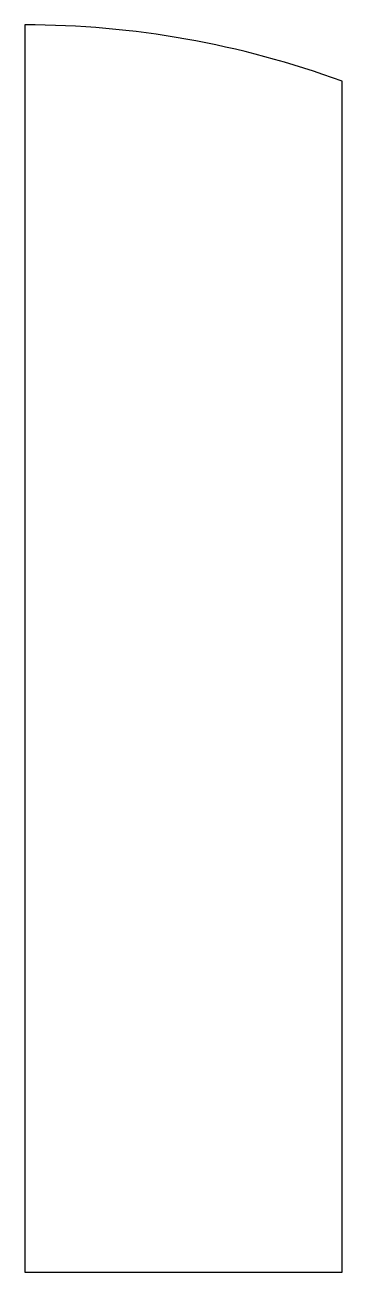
# Model space of a CAD drawing. Extents: x 0 to 0.32, y 1.03 to 2.29.
import ezdxf

# ---------------------------------------------------------------- set-up
doc = ezdxf.new("R2010")
doc.units = 0
doc.layers.add('MODELSKETCH_VISIBLE', color=7, linetype='CONTINUOUS')

msp = doc.modelspace()

# ---------------------------------------------------------------- linework, layer by layer
at = {"layer": 'MODELSKETCH_VISIBLE'}
for p, q in [((0, 2.2942), (0, 1.0285)), ((0.3216, 1.0285), (0.3216, 2.237)), ((0, 1.0285), (0.3216, 1.0285))]:
    msp.add_line(p, q, dxfattribs=at)
msp.add_arc((0, 1.3614), 0.9329, 69.8312, 90, dxfattribs=at)

doc.saveas('drawing.dxf')
